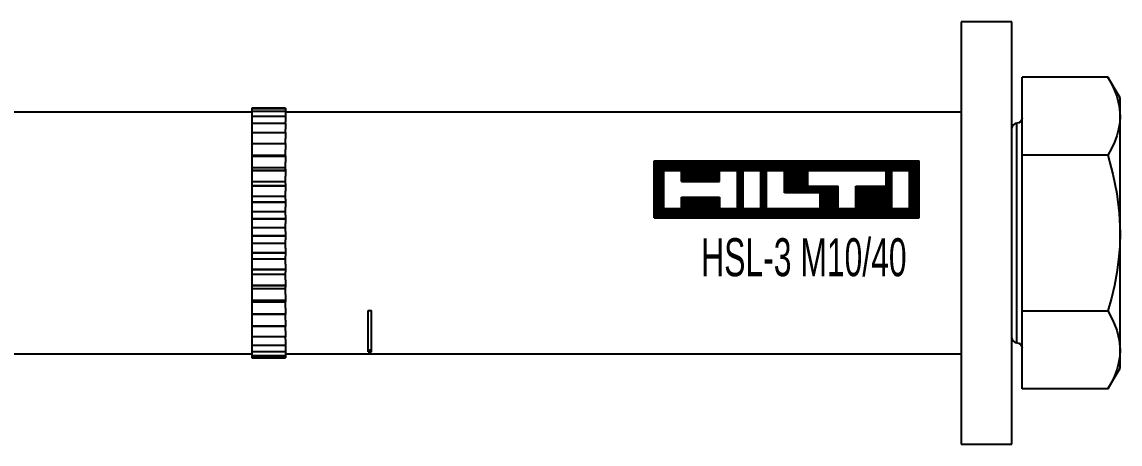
# Model space of a CAD drawing. Header units: millimetres. Extents: x 296 to 4896, y 152 to 3333.
# Drawn here: x 1583.1 to 1648.1, y 1681.4 to 1706.4 of the extents above; entities that cross this region are included whole.
import ezdxf
from ezdxf.enums import TextEntityAlignment as Align

# ---------------------------------------------------------------- set-up
doc = ezdxf.new("R2010")
doc.units = ezdxf.units.MM
doc.linetypes.add('DASHED', pattern=[0.25, 0.15625, -0.09375])
for name, color, linetype in [('1', 1, 'DASHED'), ('10', 1, 'Continuous'), ('3', 4, 'Continuous')]:
    doc.layers.add(name, color=color, linetype=linetype)
doc.styles.get("Standard").update_dxf_attribs({"font": 'arial.ttf'})

# ---------------------------------------------------------------- blocks, each defined once
blk = doc.blocks.new('HSL-3 M10-40')
at = {"layer": '1', "color": 3, "linetype": 'Continuous'}
for p, q in [((0, 12.5), (-3, 12.5)), ((-3, 12.5), (-3, -10.825)), ((0, -12.5), (0, 12.5)), ((-45, 7.15), (-61, 7.15)), ((-43, 7.393), (-45, 7.393)), ((-45, 7.393), (-45, 7.371)), ((-45, 7.371), (-43, 7.371)), ((-45, 7.367), (-45, 7.214)), ((-43, 7.367), (-45, 7.367)), ((-45, 7.214), (-43, 7.214)), ((-45, 7.204), (-45, 6.922)), ((-43, 7.204), (-45, 7.204)), ((-43, 7.393), (-43, 7.371)), ((-43, 7.367), (-43, 7.214)), ((-43, 7.204), (-43, 6.922)), ((-3, 7.15), (-43, 7.15)), ((-45, 6.922), (-43, 6.922)), ((-43, 6.907), (-45, 6.907)), ((-45, 6.907), (-45, 6.591)), ((-45, 6.501), (-43, 6.501)), ((-43, 6.907), (-43, 6.591)), ((-45, 6.481), (-45, 6.152)), ((-43, 6.481), (-45, 6.481)), ((-45, 6.152), (-45, 5.976)), ((-45, 5.959), (-43, 5.959)), ((-43, 5.934), (-45, 5.934)), ((-45, 5.934), (-45, 5.598)), ((-43, 6.481), (-43, 6.152)), ((-43, 5.976), (-43, 6.152)), ((-43, 5.934), (-43, 5.598)), ((-45, 5.598), (-45, 5.28)), ((-45, 5.306), (-43, 5.306)), ((-43, 5.277), (-45, 5.277)), ((-45, 5.277), (-45, 4.941)), ((-43, 5.28), (-43, 5.598)), ((-43, 5.277), (-43, 4.941)), ((-45, 4.941), (-45, 4.574)), ((-43, 4.594), (-45, 4.594)), ((-45, 4.574), (-45, 4.555)), ((-45, 4.555), (-43, 4.555)), ((-43, 4.574), (-43, 4.941)), ((-43, 4.574), (-43, 4.555)), ((-45, 4.522), (-45, 4.191)), ((-43, 4.522), (-45, 4.522)), ((-45, 4.191), (-45, 3.783)), ((-43, 4.522), (-43, 4.191)), ((-43, 3.783), (-43, 4.191)), ((-43, 3.85), (-45, 3.85)), ((-45, 3.783), (-45, 3.718)), ((-45, 3.718), (-43, 3.718)), ((-45, 3.682), (-45, 3.363)), ((-43, 3.682), (-45, 3.682)), ((-45, 3.363), (-45, 2.922)), ((-43, 3.783), (-43, 3.718)), ((-43, 3.682), (-43, 3.363)), ((-43, 2.922), (-43, 3.363)), ((-43, 3.034), (-45, 3.034)), ((-45, 2.922), (-45, 2.812)), ((-45, 2.812), (-43, 2.812)), ((-45, 2.774), (-45, 2.472)), ((-43, 2.774), (-45, 2.774)), ((-43, 2.922), (-43, 2.812)), ((-43, 2.774), (-43, 2.472)), ((-45, 2.472), (-45, 2.006)), ((-43, 2.162), (-45, 2.162)), ((-45, 2.006), (-45, 1.854)), ((-43, 2.006), (-43, 2.472)), ((-43, 2.006), (-43, 1.854)), ((-45, 1.854), (-43, 1.854)), ((-45, 1.814), (-45, 1.536)), ((-43, 1.814), (-45, 1.814)), ((-45, 1.536), (-45, 1.053)), ((-43, 1.814), (-43, 1.536)), ((-43, 1.053), (-43, 1.536)), ((-43, 1.25), (-45, 1.25)), ((-45, 1.053), (-45, 0.861)), ((-45, 0.861), (-43, 0.861)), ((-45, 0.82), (-45, 0.571)), ((-43, 0.82), (-45, 0.82)), ((-43, 1.053), (-43, 0.861)), ((-43, 0.82), (-43, 0.571)), ((-45, 0.571), (-45, 0.08)), ((-43, 0.314), (-45, 0.314)), ((-45, 0.08), (-45, -0.148)), ((-43, 0.08), (-43, 0.571)), ((-43, 0.08), (-43, -0.148)), ((-45, -0.148), (-43, -0.148)), ((-45, -0.189), (-45, -0.405)), ((-43, -0.189), (-45, -0.189)), ((-45, -0.405), (-45, -0.895)), ((-43, -0.627), (-45, -0.627)), ((-43, -0.189), (-43, -0.405)), ((-43, -0.895), (-43, -0.405)), ((-45, -0.895), (-45, -1.154)), ((-45, -1.154), (-43, -1.154)), ((-43, -1.195), (-45, -1.195)), ((-45, -1.195), (-45, -1.373)), ((-43, -0.895), (-43, -1.154)), ((-43, -1.195), (-43, -1.373)), ((-45, -1.373), (-45, -1.852)), ((-43, -1.557), (-45, -1.557)), ((-45, -1.852), (-45, -2.138)), ((-43, -1.852), (-43, -1.373)), ((-43, -1.852), (-43, -2.138)), ((-45, -2.138), (-43, -2.138)), ((-43, -2.178), (-45, -2.178)), ((-45, -2.178), (-45, -2.316)), ((-45, -2.316), (-45, -2.775)), ((-43, -2.458), (-45, -2.458)), ((-43, -2.178), (-43, -2.316)), ((-43, -2.775), (-43, -2.316)), ((-45, -2.775), (-45, -3.083)), ((-45, -3.083), (-43, -3.083)), ((-43, -3.121), (-45, -3.121)), ((-45, -3.121), (-45, -3.216)), ((-45, -3.216), (-45, -3.647)), ((-43, -2.775), (-43, -3.083)), ((-43, -3.121), (-43, -3.216)), ((-43, -3.647), (-43, -3.216)), ((-43, -3.313), (-45, -3.313)), ((-45, -3.647), (-45, -3.97)), ((-43, -3.647), (-43, -3.97)), ((-45, -3.97), (-43, -3.97)), ((-45, -4.005), (-45, -4.055)), ((-43, -4.005), (-45, -4.005)), ((-45, -4.055), (-45, -4.45)), ((-43, -4.106), (-45, -4.106)), ((-45, -4.45), (-45, -4.784)), ((-43, -4.005), (-43, -4.055)), ((-43, -4.45), (-43, -4.055)), ((-43, -4.45), (-43, -4.784)), ((-45, -4.784), (-43, -4.784)), ((-45, -4.815), (-45, -4.819)), ((-43, -4.815), (-45, -4.815)), ((-45, -4.819), (-45, -5.171)), ((-43, -4.823), (-45, -4.823)), ((-45, -5.171), (-45, -5.508)), ((-43, -4.815), (-43, -4.819)), ((-43, -5.171), (-43, -4.819)), ((-43, -5.171), (-43, -5.508)), ((-38.1, -7.041), (-38.1, -4.596)), ((-38.1, -4.596), (-37.9, -4.596)), ((-37.9, -7.041), (-37.9, -4.596)), ((-45, -5.508), (-43, -5.508)), ((-45, -5.536), (-45, -5.795)), ((-43, -5.536), (-45, -5.536)), ((-45, -5.795), (-45, -6.129)), ((-43, -5.795), (-43, -5.536)), ((-43, -5.795), (-43, -6.129)), ((-45, -6.129), (-43, -6.129)), ((-45, -6.152), (-45, -6.311)), ((-43, -6.153), (-45, -6.153)), ((-45, -6.311), (-45, -6.637)), ((-43, -6.311), (-43, -6.152)), ((-43, -6.311), (-43, -6.637)), ((-61, -7.15), (-45, -7.15)), ((-45, -6.637), (-43, -6.637)), ((-43, -6.655), (-45, -6.655)), ((-45, -6.71), (-45, -7.021)), ((-45, -7.021), (-43, -7.021)), ((-43, -7.034), (-45, -7.034)), ((-45, -7.034), (-45, -7.274)), ((-43, -6.71), (-43, -7.021)), ((-43, -7.034), (-43, -7.274)), ((-43, -7.15), (-3, -7.15)), ((-38.1, -7.041), (-37.9, -7.041)), ((-45, -7.274), (-43, -7.274)), ((-43, -7.281), (-45, -7.281)), ((-45, -7.281), (-45, -7.391)), ((-45, -7.391), (-43, -7.391)), ((-43, -7.393), (-45, -7.393)), ((-43, -7.281), (-43, -7.391)), ((-3, -10.825), (-3, -12.5)), ((-3, -12.5), (0, -12.5))]:
    blk.add_line(p, q, dxfattribs=at)
at = {"layer": '1', "color": 30, "linetype": 'Continuous'}
for p, q in [((0.6, 4.619), (0.6, 9.238)), ((5.685, 9.238), (0.6, 9.238)), ((6.4, 8), (5.685, 9.238)), ((6.4, 6.928), (6.4, 8)), ((6.4, 0), (6.4, 6.928)), ((0.6, -4.619), (0.6, 4.619)), ((5.685, 4.619), (0.6, 4.619)), ((6.4, -6.928), (6.4, 0)), ((0.6, -9.238), (0.6, -4.619)), ((0.6, -4.619), (5.685, -4.619)), ((6.4, -8), (6.4, -6.928)), ((5.685, -9.238), (6.4, -8)), ((5.685, -9.238), (0.6, -9.238))]:
    blk.add_line(p, q, dxfattribs=at)
at = {"layer": '1', "color": 1, "linetype": 'Continuous'}
for p, q in [((0.3, 3.25), (0.3, 6.5)), ((0.3, -6.5), (0.3, 3.25))]:
    blk.add_line(p, q, dxfattribs=at)
at = {"layer": '1', "color": 30, "linetype": 'Continuous'}
for points in [[(5.685, 9.238, 0), (5.982, 8.669, 0), (6.208, 8.095, 0), (6.35, 7.515, 0), (6.4, 6.928, 0)], [(6.4, 6.928, 0), (6.378, 6.536, 0), (6.313, 6.146, 0), (6.207, 5.76, 0), (6.065, 5.377, 0), (5.89, 4.997, 0), (5.685, 4.619, 0)], [(5.685, 4.619, 0), (5.982, 3.481, 0), (6.208, 2.333, 0), (6.35, 1.173, 0), (6.4, 0, 0)], [(6.4, 0, 0), (6.378, -0.785, 0), (6.313, -1.564, 0), (6.207, -2.336, 0), (6.065, -3.102, 0), (5.89, -3.863, 0), (5.685, -4.619, 0)], [(5.685, -4.619, 0), (5.982, -5.188, 0), (6.208, -5.764, 0), (6.351, -6.344, 0), (6.4, -6.928, 0)], [(6.4, -6.928, 0), (6.378, -7.321, 0), (6.312, -7.713, 0), (6.206, -8.101, 0), (6.063, -8.484, 0), (5.888, -8.862, 0), (5.685, -9.238, 0)]]:
    blk.add_polyline3d(points, dxfattribs=at)
at = {"layer": '1', "color": 3, "linetype": 'Continuous'}
for points in [[(-45, 7.371, 0), (-45, 7.369, 0), (-45, 7.367, 0)], [(-45, 7.214, 0), (-45, 7.209, 0), (-45, 7.204, 0)], [(-43, 7.371, 0), (-43, 7.369, 0), (-43, 7.367, 0)], [(-43, 7.214, 0), (-43, 7.209, 0), (-43, 7.204, 0)], [(-45, 6.922, 0), (-45, 6.915, 0), (-45, 6.907, 0)], [(-45, 6.591, 0), (-45, 6.547, 0), (-45, 6.501, 0)], [(-45, 6.501, 0), (-45, 6.491, 0), (-45, 6.481, 0)], [(-43, 6.922, 0), (-43, 6.915, 0), (-43, 6.907, 0)], [(-43, 6.501, 0), (-43, 6.547, 0), (-43, 6.591, 0)], [(-43, 6.501, 0), (-43, 6.491, 0), (-43, 6.481, 0)], [(-45, 5.959, 0), (-45, 5.947, 0), (-45, 5.934, 0)], [(-43, 5.959, 0), (-43, 5.947, 0), (-43, 5.934, 0)], [(-45, 5.306, 0), (-45, 5.292, 0), (-45, 5.277, 0)], [(-43, 5.306, 0), (-43, 5.292, 0), (-43, 5.277, 0)], [(-45, 4.555, 0), (-45, 4.538, 0), (-45, 4.522, 0)], [(-43, 4.555, 0), (-43, 4.538, 0), (-43, 4.522, 0)], [(-45, 3.718, 0), (-45, 3.7, 0), (-45, 3.682, 0)], [(-43, 3.718, 0), (-43, 3.7, 0), (-43, 3.682, 0)], [(-45, 2.812, 0), (-45, 2.793, 0), (-45, 2.774, 0)], [(-43, 2.812, 0), (-43, 2.793, 0), (-43, 2.774, 0)], [(-45, 1.854, 0), (-45, 1.834, 0), (-45, 1.814, 0)], [(-43, 1.854, 0), (-43, 1.834, 0), (-43, 1.814, 0)], [(-45, 0.861, 0), (-45, 0.84, 0), (-45, 0.82, 0)], [(-43, 0.861, 0), (-43, 0.84, 0), (-43, 0.82, 0)], [(-45, -0.148, 0), (-45, -0.168, 0), (-45, -0.189, 0)], [(-43, -0.148, 0), (-43, -0.168, 0), (-43, -0.189, 0)], [(-45, -1.154, 0), (-45, -1.174, 0), (-45, -1.195, 0)], [(-43, -1.154, 0), (-43, -1.174, 0), (-43, -1.195, 0)], [(-45, -2.138, 0), (-45, -2.158, 0), (-45, -2.178, 0)], [(-43, -2.138, 0), (-43, -2.158, 0), (-43, -2.178, 0)], [(-45, -3.083, 0), (-45, -3.102, 0), (-45, -3.121, 0)], [(-43, -3.083, 0), (-43, -3.102, 0), (-43, -3.121, 0)], [(-45, -3.97, 0), (-45, -3.988, 0), (-45, -4.005, 0)], [(-43, -3.97, 0), (-43, -3.988, 0), (-43, -4.005, 0)], [(-45, -4.784, 0), (-45, -4.8, 0), (-45, -4.815, 0)], [(-43, -4.784, 0), (-43, -4.8, 0), (-43, -4.815, 0)], [(-45, -5.508, 0), (-45, -5.522, 0), (-45, -5.536, 0)], [(-43, -5.508, 0), (-43, -5.522, 0), (-43, -5.536, 0)], [(-45, -6.129, 0), (-45, -6.141, 0), (-45, -6.153, 0)], [(-43, -6.129, 0), (-43, -6.141, 0), (-43, -6.153, 0)], [(-45, -6.637, 0), (-45, -6.646, 0), (-45, -6.655, 0)], [(-45, -6.655, 0), (-45, -6.683, 0), (-45, -6.71, 0)], [(-45, -7.021, 0), (-45, -7.027, 0), (-45, -7.034, 0)], [(-43, -6.637, 0), (-43, -6.646, 0), (-43, -6.655, 0)], [(-43, -6.71, 0), (-43, -6.683, 0), (-43, -6.655, 0)], [(-43, -7.021, 0), (-43, -7.027, 0), (-43, -7.034, 0)], [(-37.9, -7.041, 0), (-37.9, -7.032, 0), (-37.902, -7.022, 0), (-37.904, -7.013, 0), (-37.908, -7.004, 0), (-37.912, -6.995, 0), (-37.917, -6.987, 0), (-37.923, -6.979, 0), (-37.929, -6.972, 0), (-37.937, -6.965, 0), (-37.944, -6.959, 0), (-37.953, -6.955, 0), (-37.962, -6.95, 0), (-37.971, -6.947, 0), (-37.98, -6.945, 0), (-37.99, -6.943, 0), (-38, -6.943, 0), (-38.01, -6.943, 0), (-38.02, -6.945, 0), (-38.029, -6.947, 0), (-38.038, -6.95, 0), (-38.047, -6.955, 0), (-38.056, -6.959, 0), (-38.063, -6.965, 0), (-38.071, -6.972, 0), (-38.077, -6.979, 0), (-38.083, -6.987, 0), (-38.088, -6.995, 0), (-38.092, -7.004, 0), (-38.096, -7.013, 0), (-38.098, -7.022, 0), (-38.1, -7.032, 0), (-38.1, -7.041, 0)], [(-45, -7.274, 0), (-45, -7.278, 0), (-45, -7.281, 0)], [(-45, -7.391, 0), (-45, -7.392, 0), (-45, -7.393, 0)], [(-43, -7.274, 0), (-43, -7.278, 0), (-43, -7.281, 0)], [(-43, -7.391, 0), (-43, -7.392, 0), (-43, -7.393, 0)]]:
    blk.add_polyline3d(points, dxfattribs=at)
at = {"layer": '1', "color": 30, "linetype": 'Continuous'}
for centre, start, end in [((0.3, 6.2), 90, 180), ((0.3, -6.2), 180, 270)]:
    blk.add_arc(centre, 0.3, start, end, dxfattribs=at)
at = {"layer": '1', "color": 30, "linetype": 'Continuous', "extrusion": (0, 0, -1)}
for centre, start, end in [((-0.3, 6.8), 180, 270), ((-0.3, -6.8), 90, 180)]:
    blk.add_arc(centre, 0.3, start, end, dxfattribs=at)
at = {"layer": '10'}
for p, q in [((-21.177, 0.891), (-21.177, 4.266)), ((-21.177, 4.266), (-5.493, 4.266)), ((-21.146, 4.266), (-21.146, 0.891)), ((-21.09, 0.891), (-21.09, 4.266)), ((-21.034, 4.266), (-21.034, 0.891)), ((-20.977, 0.891), (-20.977, 4.266)), ((-20.921, 4.266), (-20.921, 0.891)), ((-20.865, 0.891), (-20.865, 4.266)), ((-20.809, 4.266), (-20.809, 0.891)), ((-20.752, 0.891), (-20.752, 4.266)), ((-20.696, 4.266), (-20.696, 0.891)), ((-20.64, 0.891), (-20.64, 4.266)), ((-20.584, 4.266), (-20.584, 3.704)), ((-20.527, 3.704), (-20.527, 4.266)), ((-20.471, 4.266), (-20.471, 3.704)), ((-20.415, 3.704), (-20.415, 4.266)), ((-20.359, 4.266), (-20.359, 3.704)), ((-20.302, 3.704), (-20.302, 4.266)), ((-20.246, 4.266), (-20.246, 3.704)), ((-20.19, 3.704), (-20.19, 4.266)), ((-20.134, 4.266), (-20.134, 3.704)), ((-20.077, 3.704), (-20.077, 4.266)), ((-20.021, 4.266), (-20.021, 3.704)), ((-19.965, 3.704), (-19.965, 4.266)), ((-19.909, 4.266), (-19.909, 3.704)), ((-19.852, 3.704), (-19.852, 4.266)), ((-19.796, 4.266), (-19.796, 3.704)), ((-19.74, 3.704), (-19.74, 4.266)), ((-19.684, 4.266), (-19.684, 3.704)), ((-19.627, 3.704), (-19.627, 4.266)), ((-19.571, 4.266), (-19.571, 3.704)), ((-19.515, 3.042), (-19.515, 4.266)), ((-19.459, 4.266), (-19.459, 3.042)), ((-19.402, 3.042), (-19.402, 4.266)), ((-19.346, 4.266), (-19.346, 3.042)), ((-19.29, 3.042), (-19.29, 4.266)), ((-19.234, 4.266), (-19.234, 3.042)), ((-19.177, 3.042), (-19.177, 4.266)), ((-19.121, 4.266), (-19.121, 3.042)), ((-19.065, 3.042), (-19.065, 4.266)), ((-19.009, 4.266), (-19.009, 3.042)), ((-18.952, 3.042), (-18.952, 4.266)), ((-18.896, 4.266), (-18.896, 3.042)), ((-18.84, 3.042), (-18.84, 4.266)), ((-18.784, 4.266), (-18.784, 3.042)), ((-18.727, 3.042), (-18.727, 4.266)), ((-18.671, 4.266), (-18.671, 3.042)), ((-18.615, 3.042), (-18.615, 4.266)), ((-18.559, 4.266), (-18.559, 3.042)), ((-18.502, 3.042), (-18.502, 4.266)), ((-18.446, 4.266), (-18.446, 3.042)), ((-18.39, 3.042), (-18.39, 4.266)), ((-18.334, 4.266), (-18.334, 3.042)), ((-18.277, 3.042), (-18.277, 4.266)), ((-18.221, 4.266), (-18.221, 3.042)), ((-18.165, 3.042), (-18.165, 4.266)), ((-18.109, 4.266), (-18.109, 3.042)), ((-18.052, 3.042), (-18.052, 4.266)), ((-17.996, 4.266), (-17.996, 3.042)), ((-17.94, 3.042), (-17.94, 4.266)), ((-17.884, 4.266), (-17.884, 3.042)), ((-17.827, 3.042), (-17.827, 4.266)), ((-17.771, 4.266), (-17.771, 3.042)), ((-17.715, 3.042), (-17.715, 4.266)), ((-17.659, 4.266), (-17.659, 3.042)), ((-17.602, 3.042), (-17.602, 4.266)), ((-17.546, 4.266), (-17.546, 3.042)), ((-17.49, 3.042), (-17.49, 4.266)), ((-17.434, 4.266), (-17.434, 3.042)), ((-17.377, 3.042), (-17.377, 4.266)), ((-17.321, 4.266), (-17.321, 3.042)), ((-17.265, 3.704), (-17.265, 4.266)), ((-17.209, 4.266), (-17.209, 3.704)), ((-17.152, 3.704), (-17.152, 4.266)), ((-17.096, 4.266), (-17.096, 3.704)), ((-17.04, 3.704), (-17.04, 4.266)), ((-16.984, 4.266), (-16.984, 3.704)), ((-16.927, 3.704), (-16.927, 4.266)), ((-16.871, 4.266), (-16.871, 3.704)), ((-16.815, 3.704), (-16.815, 4.266)), ((-16.759, 4.266), (-16.759, 3.704)), ((-16.702, 3.704), (-16.702, 4.266)), ((-16.646, 4.266), (-16.646, 3.704)), ((-16.59, 3.704), (-16.59, 4.266)), ((-16.534, 4.266), (-16.534, 3.704)), ((-16.477, 3.704), (-16.477, 4.266)), ((-16.421, 4.266), (-16.421, 3.704)), ((-16.365, 3.704), (-16.365, 4.266)), ((-16.309, 4.266), (-16.309, 3.704)), ((-16.252, 3.704), (-16.252, 4.266)), ((-16.196, 4.266), (-16.196, 0.891)), ((-16.14, 0.891), (-16.14, 4.266)), ((-16.084, 4.266), (-16.084, 0.891)), ((-16.027, 0.891), (-16.027, 4.266)), ((-15.971, 4.266), (-15.971, 0.891)), ((-15.915, 3.704), (-15.915, 4.266)), ((-15.859, 4.266), (-15.859, 3.704)), ((-15.802, 3.704), (-15.802, 4.266)), ((-15.746, 4.266), (-15.746, 3.704)), ((-15.69, 3.704), (-15.69, 4.266)), ((-15.634, 4.266), (-15.634, 3.704)), ((-15.577, 3.704), (-15.577, 4.266)), ((-15.521, 4.266), (-15.521, 3.704)), ((-15.465, 3.704), (-15.465, 4.266)), ((-15.409, 4.266), (-15.409, 3.704)), ((-15.352, 3.704), (-15.352, 4.266)), ((-15.296, 4.266), (-15.296, 3.704)), ((-15.24, 3.704), (-15.24, 4.266)), ((-15.184, 4.266), (-15.184, 3.704)), ((-15.127, 3.704), (-15.127, 4.266)), ((-15.071, 4.266), (-15.071, 3.704)), ((-15.015, 3.704), (-15.015, 4.266)), ((-14.959, 4.266), (-14.959, 3.704)), ((-14.902, 3.704), (-14.902, 4.266)), ((-14.846, 4.266), (-14.846, 0.891)), ((-14.79, 0.891), (-14.79, 4.266)), ((-14.734, 4.266), (-14.734, 0.891)), ((-14.677, 0.891), (-14.677, 4.266)), ((-14.621, 4.266), (-14.621, 0.891)), ((-14.565, 0.891), (-14.565, 4.266)), ((-14.509, 4.266), (-14.509, 3.704)), ((-14.452, 3.704), (-14.452, 4.266)), ((-14.396, 4.266), (-14.396, 3.704)), ((-14.34, 3.704), (-14.34, 4.266)), ((-14.284, 4.266), (-14.284, 3.704)), ((-14.227, 3.704), (-14.227, 4.266)), ((-14.171, 4.266), (-14.171, 3.704)), ((-14.115, 3.704), (-14.115, 4.266)), ((-14.059, 4.266), (-14.059, 3.704)), ((-14.002, 3.704), (-14.002, 4.266)), ((-13.946, 4.266), (-13.946, 3.704)), ((-13.89, 3.704), (-13.89, 4.266)), ((-13.834, 4.266), (-13.834, 3.704)), ((-13.777, 3.704), (-13.777, 4.266)), ((-13.721, 4.266), (-13.721, 3.704)), ((-13.665, 3.704), (-13.665, 4.266)), ((-13.609, 4.266), (-13.609, 3.704)), ((-13.552, 3.704), (-13.552, 4.266)), ((-13.496, 4.266), (-13.496, 3.704)), ((-13.44, 2.38), (-13.44, 4.266)), ((-13.384, 4.266), (-13.384, 2.38)), ((-13.327, 2.38), (-13.327, 4.266)), ((-13.271, 4.266), (-13.271, 2.38)), ((-13.215, 2.38), (-13.215, 4.266)), ((-13.159, 4.266), (-13.159, 2.38)), ((-13.102, 2.38), (-13.102, 4.266)), ((-13.046, 4.266), (-13.046, 2.38)), ((-12.99, 2.38), (-12.99, 4.266)), ((-12.934, 4.266), (-12.934, 2.38)), ((-12.877, 2.38), (-12.877, 4.266)), ((-12.821, 4.266), (-12.821, 2.38)), ((-12.765, 2.38), (-12.765, 4.266)), ((-12.709, 4.266), (-12.709, 2.38)), ((-12.652, 2.38), (-12.652, 4.266)), ((-12.596, 4.266), (-12.596, 2.38)), ((-12.54, 2.38), (-12.54, 4.266)), ((-12.484, 4.266), (-12.484, 2.38)), ((-12.427, 2.38), (-12.427, 4.266)), ((-12.371, 4.266), (-12.371, 2.38)), ((-12.315, 2.38), (-12.315, 4.266)), ((-12.259, 4.266), (-12.259, 2.38)), ((-12.202, 2.38), (-12.202, 4.266)), ((-12.146, 4.266), (-12.146, 2.38)), ((-12.09, 2.38), (-12.09, 4.266)), ((-12.034, 4.266), (-12.034, 3.704)), ((-11.977, 3.704), (-11.977, 4.266)), ((-11.921, 4.266), (-11.921, 3.704)), ((-11.865, 3.704), (-11.865, 4.266)), ((-11.809, 4.266), (-11.809, 3.704)), ((-11.752, 3.704), (-11.752, 4.266)), ((-11.696, 4.266), (-11.696, 3.704)), ((-11.64, 3.704), (-11.64, 4.266)), ((-11.584, 4.266), (-11.584, 3.704)), ((-11.527, 3.704), (-11.527, 4.266)), ((-11.471, 4.266), (-11.471, 3.704)), ((-11.415, 3.704), (-11.415, 4.266)), ((-11.359, 4.266), (-11.359, 3.704)), ((-11.302, 3.704), (-11.302, 4.266)), ((-11.246, 4.266), (-11.246, 3.704)), ((-11.19, 3.704), (-11.19, 4.266)), ((-11.134, 4.266), (-11.134, 3.704)), ((-11.077, 3.704), (-11.077, 4.266)), ((-11.021, 4.266), (-11.021, 3.704)), ((-10.965, 3.704), (-10.965, 4.266)), ((-10.909, 4.266), (-10.909, 3.704)), ((-10.852, 3.704), (-10.852, 4.266)), ((-10.796, 4.266), (-10.796, 3.704)), ((-10.74, 3.704), (-10.74, 4.266)), ((-10.684, 4.266), (-10.684, 3.704)), ((-10.627, 3.704), (-10.627, 4.266)), ((-10.571, 4.266), (-10.571, 3.704)), ((-10.515, 3.704), (-10.515, 4.266)), ((-10.459, 4.266), (-10.459, 3.704)), ((-10.402, 3.704), (-10.402, 4.266)), ((-10.346, 4.266), (-10.346, 3.704)), ((-10.29, 3.704), (-10.29, 4.266)), ((-10.234, 4.266), (-10.234, 3.704)), ((-10.177, 3.704), (-10.177, 4.266)), ((-10.121, 4.266), (-10.121, 3.704)), ((-10.065, 3.704), (-10.065, 4.266)), ((-10.009, 4.266), (-10.009, 3.704)), ((-9.952, 3.704), (-9.952, 4.266)), ((-9.896, 4.266), (-9.896, 3.704)), ((-9.84, 3.704), (-9.84, 4.266)), ((-9.784, 4.266), (-9.784, 3.704)), ((-9.727, 3.704), (-9.727, 4.266)), ((-9.671, 4.266), (-9.671, 3.704)), ((-9.615, 3.704), (-9.615, 4.266)), ((-9.559, 4.266), (-9.559, 3.704)), ((-9.502, 3.704), (-9.502, 4.266)), ((-9.446, 4.266), (-9.446, 3.704)), ((-9.39, 3.704), (-9.39, 4.266)), ((-9.334, 4.266), (-9.334, 3.704)), ((-9.277, 3.704), (-9.277, 4.266)), ((-9.221, 4.266), (-9.221, 3.704)), ((-9.165, 3.704), (-9.165, 4.266)), ((-9.109, 4.266), (-9.109, 3.704)), ((-9.052, 3.704), (-9.052, 4.266)), ((-8.996, 4.266), (-8.996, 3.704)), ((-8.94, 3.704), (-8.94, 4.266)), ((-8.884, 4.266), (-8.884, 3.704)), ((-8.827, 3.704), (-8.827, 4.266)), ((-8.771, 4.266), (-8.771, 3.704)), ((-8.715, 3.704), (-8.715, 4.266)), ((-8.659, 4.266), (-8.659, 3.704)), ((-8.602, 3.704), (-8.602, 4.266)), ((-8.546, 4.266), (-8.546, 3.704)), ((-8.49, 3.704), (-8.49, 4.266)), ((-8.434, 4.266), (-8.434, 3.704)), ((-8.377, 3.704), (-8.377, 4.266)), ((-8.321, 4.266), (-8.321, 3.704)), ((-8.265, 3.704), (-8.265, 4.266)), ((-8.209, 4.266), (-8.209, 3.704)), ((-8.152, 3.704), (-8.152, 4.266)), ((-8.096, 4.266), (-8.096, 3.704)), ((-8.04, 3.704), (-8.04, 4.266)), ((-7.984, 4.266), (-7.984, 3.704)), ((-7.927, 3.704), (-7.927, 4.266)), ((-7.871, 4.266), (-7.871, 3.704)), ((-7.815, 3.704), (-7.815, 4.266)), ((-7.759, 4.266), (-7.759, 3.704)), ((-7.702, 3.704), (-7.702, 4.266)), ((-7.646, 4.266), (-7.646, 3.704)), ((-7.59, 3.704), (-7.59, 4.266)), ((-7.534, 4.266), (-7.534, 3.704)), ((-7.477, 3.704), (-7.477, 4.266)), ((-7.421, 4.266), (-7.421, 0.891)), ((-7.365, 0.891), (-7.365, 4.266)), ((-7.309, 4.266), (-7.309, 0.891)), ((-7.252, 0.891), (-7.252, 4.266)), ((-7.196, 4.266), (-7.196, 0.891)), ((-7.14, 0.891), (-7.14, 4.266)), ((-7.084, 4.266), (-7.084, 3.704)), ((-7.027, 3.704), (-7.027, 4.266)), ((-6.971, 4.266), (-6.971, 3.704)), ((-6.915, 3.704), (-6.915, 4.266)), ((-6.859, 4.266), (-6.859, 3.704)), ((-6.802, 3.704), (-6.802, 4.266)), ((-6.746, 4.266), (-6.746, 3.704)), ((-6.69, 3.704), (-6.69, 4.266)), ((-6.634, 4.266), (-6.634, 3.704)), ((-6.577, 3.704), (-6.577, 4.266)), ((-6.521, 4.266), (-6.521, 3.704)), ((-6.465, 3.704), (-6.465, 4.266)), ((-6.409, 4.266), (-6.409, 3.704)), ((-6.352, 3.704), (-6.352, 4.266)), ((-6.296, 4.266), (-6.296, 3.704)), ((-6.24, 3.704), (-6.24, 4.266)), ((-6.184, 4.266), (-6.184, 3.704)), ((-6.127, 3.704), (-6.127, 4.266)), ((-6.071, 4.266), (-6.071, 3.704)), ((-6.015, 0.891), (-6.015, 4.266)), ((-5.959, 4.266), (-5.959, 0.891)), ((-5.902, 0.891), (-5.902, 4.266)), ((-5.846, 4.266), (-5.846, 0.891)), ((-5.79, 0.891), (-5.79, 4.266)), ((-5.734, 4.266), (-5.734, 0.891)), ((-5.677, 0.891), (-5.677, 4.266)), ((-5.621, 4.266), (-5.621, 0.891)), ((-5.565, 0.891), (-5.565, 4.266)), ((-5.509, 4.266), (-5.509, 0.891)), ((-5.493, 0.891), (-5.493, 4.266)), ((-20.614, 1.454), (-20.614, 3.704)), ((-20.614, 3.704), (-19.556, 3.704)), ((-19.556, 3.042), (-19.556, 3.704)), ((-17.306, 3.704), (-16.247, 3.704)), ((-17.306, 3.042), (-17.306, 3.704)), ((-16.247, 1.454), (-16.247, 3.704)), ((-15.916, 3.704), (-14.857, 3.704)), ((-15.916, 1.454), (-15.916, 3.704)), ((-14.857, 1.454), (-14.857, 3.704)), ((-14.526, 3.704), (-13.467, 3.704)), ((-14.526, 1.454), (-14.526, 3.704)), ((-13.467, 2.38), (-13.467, 3.704)), ((-12.078, 3.704), (-7.445, 3.704)), ((-12.078, 2.777), (-12.078, 3.704)), ((-7.445, 2.777), (-7.445, 3.704)), ((-7.114, 3.704), (-6.056, 3.704)), ((-7.114, 1.454), (-7.114, 3.704)), ((-6.056, 1.454), (-6.056, 3.704)), ((-19.556, 3.042), (-17.306, 3.042)), ((-12.078, 2.777), (-10.291, 2.777)), ((-12.034, 2.777), (-12.034, 2.38)), ((-11.977, 2.38), (-11.977, 2.777)), ((-11.921, 2.777), (-11.921, 2.38)), ((-11.865, 2.38), (-11.865, 2.777)), ((-11.809, 2.777), (-11.809, 2.38)), ((-11.752, 2.38), (-11.752, 2.777)), ((-11.696, 2.777), (-11.696, 2.38)), ((-11.64, 2.38), (-11.64, 2.777)), ((-11.584, 2.777), (-11.584, 2.38)), ((-11.527, 2.38), (-11.527, 2.777)), ((-11.471, 2.777), (-11.471, 2.38)), ((-11.415, 2.38), (-11.415, 2.777)), ((-11.359, 2.777), (-11.359, 2.38)), ((-11.302, 0.891), (-11.302, 2.777)), ((-11.246, 2.777), (-11.246, 0.891)), ((-11.19, 0.891), (-11.19, 2.777)), ((-11.134, 2.777), (-11.134, 0.891)), ((-11.077, 0.891), (-11.077, 2.777)), ((-11.021, 2.777), (-11.021, 0.891)), ((-10.965, 0.891), (-10.965, 2.777)), ((-10.909, 2.777), (-10.909, 0.891)), ((-10.852, 0.891), (-10.852, 2.777)), ((-10.796, 2.777), (-10.796, 0.891)), ((-10.74, 0.891), (-10.74, 2.777)), ((-10.684, 2.777), (-10.684, 0.891)), ((-10.627, 0.891), (-10.627, 2.777)), ((-10.571, 2.777), (-10.571, 0.891)), ((-10.515, 0.891), (-10.515, 2.777)), ((-10.459, 2.777), (-10.459, 0.891)), ((-10.402, 0.891), (-10.402, 2.777)), ((-10.346, 2.777), (-10.346, 0.891)), ((-10.291, 1.454), (-10.291, 2.777)), ((-9.232, 1.454), (-9.232, 2.777)), ((-9.232, 2.777), (-7.445, 2.777)), ((-9.221, 2.777), (-9.221, 0.891)), ((-9.165, 0.891), (-9.165, 2.777)), ((-9.109, 2.777), (-9.109, 0.891)), ((-9.052, 0.891), (-9.052, 2.777)), ((-8.996, 2.777), (-8.996, 0.891)), ((-8.94, 0.891), (-8.94, 2.777)), ((-8.884, 2.777), (-8.884, 0.891)), ((-8.827, 0.891), (-8.827, 2.777)), ((-8.771, 2.777), (-8.771, 0.891)), ((-8.715, 0.891), (-8.715, 2.777)), ((-8.659, 2.777), (-8.659, 0.891)), ((-8.602, 0.891), (-8.602, 2.777)), ((-8.546, 2.777), (-8.546, 0.891)), ((-8.49, 0.891), (-8.49, 2.777)), ((-8.434, 2.777), (-8.434, 0.891)), ((-8.377, 0.891), (-8.377, 2.777)), ((-8.321, 2.777), (-8.321, 0.891)), ((-8.265, 0.891), (-8.265, 2.777)), ((-8.209, 2.777), (-8.209, 0.891)), ((-8.152, 0.891), (-8.152, 2.777)), ((-8.096, 2.777), (-8.096, 0.891)), ((-8.04, 0.891), (-8.04, 2.777)), ((-7.984, 2.777), (-7.984, 0.891)), ((-7.927, 0.891), (-7.927, 2.777)), ((-7.871, 2.777), (-7.871, 0.891)), ((-7.815, 0.891), (-7.815, 2.777)), ((-7.759, 2.777), (-7.759, 0.891)), ((-7.702, 0.891), (-7.702, 2.777)), ((-7.646, 2.777), (-7.646, 0.891)), ((-7.59, 0.891), (-7.59, 2.777)), ((-7.534, 2.777), (-7.534, 0.891)), ((-7.477, 0.891), (-7.477, 2.777)), ((-19.556, 1.454), (-19.556, 2.116)), ((-19.556, 2.116), (-17.306, 2.116)), ((-19.515, 0.891), (-19.515, 2.116)), ((-19.459, 2.116), (-19.459, 0.891)), ((-19.402, 0.891), (-19.402, 2.116)), ((-19.346, 2.116), (-19.346, 0.891)), ((-19.29, 0.891), (-19.29, 2.116)), ((-19.234, 2.116), (-19.234, 0.891)), ((-19.177, 0.891), (-19.177, 2.116)), ((-19.121, 2.116), (-19.121, 0.891)), ((-19.065, 0.891), (-19.065, 2.116)), ((-19.009, 2.116), (-19.009, 0.891)), ((-18.952, 0.891), (-18.952, 2.116)), ((-18.896, 2.116), (-18.896, 0.891)), ((-18.84, 0.891), (-18.84, 2.116)), ((-18.784, 2.116), (-18.784, 0.891)), ((-18.727, 0.891), (-18.727, 2.116)), ((-18.671, 2.116), (-18.671, 0.891)), ((-18.615, 0.891), (-18.615, 2.116)), ((-18.559, 2.116), (-18.559, 0.891)), ((-18.502, 0.891), (-18.502, 2.116)), ((-18.446, 2.116), (-18.446, 0.891)), ((-18.39, 0.891), (-18.39, 2.116)), ((-18.334, 2.116), (-18.334, 0.891)), ((-18.277, 0.891), (-18.277, 2.116)), ((-18.221, 2.116), (-18.221, 0.891)), ((-18.165, 0.891), (-18.165, 2.116)), ((-18.109, 2.116), (-18.109, 0.891)), ((-18.052, 0.891), (-18.052, 2.116)), ((-17.996, 2.116), (-17.996, 0.891)), ((-17.94, 0.891), (-17.94, 2.116)), ((-17.884, 2.116), (-17.884, 0.891)), ((-17.827, 0.891), (-17.827, 2.116)), ((-17.771, 2.116), (-17.771, 0.891)), ((-17.715, 0.891), (-17.715, 2.116)), ((-17.659, 2.116), (-17.659, 0.891)), ((-17.602, 0.891), (-17.602, 2.116)), ((-17.546, 2.116), (-17.546, 0.891)), ((-17.49, 0.891), (-17.49, 2.116)), ((-17.434, 2.116), (-17.434, 0.891)), ((-17.377, 0.891), (-17.377, 2.116)), ((-17.321, 2.116), (-17.321, 0.891)), ((-17.306, 2.116), (-17.306, 1.454)), ((-11.35, 2.38), (-13.467, 2.38)), ((-11.35, 1.454), (-11.35, 2.38)), ((-20.614, 1.454), (-19.556, 1.454)), ((-20.584, 1.454), (-20.584, 0.891)), ((-20.527, 0.891), (-20.527, 1.454)), ((-20.471, 1.454), (-20.471, 0.891)), ((-20.415, 0.891), (-20.415, 1.454)), ((-20.359, 1.454), (-20.359, 0.891)), ((-20.302, 0.891), (-20.302, 1.454)), ((-20.246, 1.454), (-20.246, 0.891)), ((-20.19, 0.891), (-20.19, 1.454)), ((-20.134, 1.454), (-20.134, 0.891)), ((-20.077, 0.891), (-20.077, 1.454)), ((-20.021, 1.454), (-20.021, 0.891)), ((-19.965, 0.891), (-19.965, 1.454)), ((-19.909, 1.454), (-19.909, 0.891)), ((-19.852, 0.891), (-19.852, 1.454)), ((-19.796, 1.454), (-19.796, 0.891)), ((-19.74, 0.891), (-19.74, 1.454)), ((-19.684, 1.454), (-19.684, 0.891)), ((-19.627, 0.891), (-19.627, 1.454)), ((-19.571, 1.454), (-19.571, 0.891)), ((-17.306, 1.454), (-16.247, 1.454)), ((-17.265, 0.891), (-17.265, 1.454)), ((-17.209, 1.454), (-17.209, 0.891)), ((-17.152, 0.891), (-17.152, 1.454)), ((-17.096, 1.454), (-17.096, 0.891)), ((-17.04, 0.891), (-17.04, 1.454)), ((-16.984, 1.454), (-16.984, 0.891)), ((-16.927, 0.891), (-16.927, 1.454)), ((-16.871, 1.454), (-16.871, 0.891)), ((-16.815, 0.891), (-16.815, 1.454)), ((-16.759, 1.454), (-16.759, 0.891)), ((-16.702, 0.891), (-16.702, 1.454)), ((-16.646, 1.454), (-16.646, 0.891)), ((-16.59, 0.891), (-16.59, 1.454)), ((-16.534, 1.454), (-16.534, 0.891)), ((-16.477, 0.891), (-16.477, 1.454)), ((-16.421, 1.454), (-16.421, 0.891)), ((-16.365, 0.891), (-16.365, 1.454)), ((-16.309, 1.454), (-16.309, 0.891)), ((-16.252, 0.891), (-16.252, 1.454)), ((-15.916, 1.454), (-14.857, 1.454)), ((-15.915, 0.891), (-15.915, 1.454)), ((-15.859, 1.454), (-15.859, 0.891)), ((-15.802, 0.891), (-15.802, 1.454)), ((-15.746, 1.454), (-15.746, 0.891)), ((-15.69, 0.891), (-15.69, 1.454)), ((-15.634, 1.454), (-15.634, 0.891)), ((-15.577, 0.891), (-15.577, 1.454)), ((-15.521, 1.454), (-15.521, 0.891)), ((-15.465, 0.891), (-15.465, 1.454)), ((-15.409, 1.454), (-15.409, 0.891)), ((-15.352, 0.891), (-15.352, 1.454)), ((-15.296, 1.454), (-15.296, 0.891)), ((-15.24, 0.891), (-15.24, 1.454)), ((-15.184, 1.454), (-15.184, 0.891)), ((-15.127, 0.891), (-15.127, 1.454)), ((-15.071, 1.454), (-15.071, 0.891)), ((-15.015, 0.891), (-15.015, 1.454)), ((-14.959, 1.454), (-14.959, 0.891)), ((-14.902, 0.891), (-14.902, 1.454)), ((-14.526, 1.454), (-11.35, 1.454)), ((-14.509, 1.454), (-14.509, 0.891)), ((-14.452, 0.891), (-14.452, 1.454)), ((-14.396, 1.454), (-14.396, 0.891)), ((-14.34, 0.891), (-14.34, 1.454)), ((-14.284, 1.454), (-14.284, 0.891)), ((-14.227, 0.891), (-14.227, 1.454)), ((-14.171, 1.454), (-14.171, 0.891)), ((-14.115, 0.891), (-14.115, 1.454)), ((-14.059, 1.454), (-14.059, 0.891)), ((-14.002, 0.891), (-14.002, 1.454)), ((-13.946, 1.454), (-13.946, 0.891)), ((-13.89, 0.891), (-13.89, 1.454)), ((-13.834, 1.454), (-13.834, 0.891)), ((-13.777, 0.891), (-13.777, 1.454)), ((-13.721, 1.454), (-13.721, 0.891)), ((-13.665, 0.891), (-13.665, 1.454)), ((-13.609, 1.454), (-13.609, 0.891)), ((-13.552, 0.891), (-13.552, 1.454)), ((-13.496, 1.454), (-13.496, 0.891)), ((-13.44, 0.891), (-13.44, 1.454)), ((-13.384, 1.454), (-13.384, 0.891)), ((-13.327, 0.891), (-13.327, 1.454)), ((-13.271, 1.454), (-13.271, 0.891)), ((-13.215, 0.891), (-13.215, 1.454)), ((-13.159, 1.454), (-13.159, 0.891)), ((-13.102, 0.891), (-13.102, 1.454)), ((-13.046, 1.454), (-13.046, 0.891)), ((-12.99, 0.891), (-12.99, 1.454)), ((-12.934, 1.454), (-12.934, 0.891)), ((-12.877, 0.891), (-12.877, 1.454)), ((-12.821, 1.454), (-12.821, 0.891)), ((-12.765, 0.891), (-12.765, 1.454)), ((-12.709, 1.454), (-12.709, 0.891)), ((-12.652, 0.891), (-12.652, 1.454)), ((-12.596, 1.454), (-12.596, 0.891)), ((-12.54, 0.891), (-12.54, 1.454)), ((-12.484, 1.454), (-12.484, 0.891)), ((-12.427, 0.891), (-12.427, 1.454)), ((-12.371, 1.454), (-12.371, 0.891)), ((-12.315, 0.891), (-12.315, 1.454)), ((-12.259, 1.454), (-12.259, 0.891)), ((-12.202, 0.891), (-12.202, 1.454)), ((-12.146, 1.454), (-12.146, 0.891)), ((-12.09, 0.891), (-12.09, 1.454)), ((-12.034, 1.454), (-12.034, 0.891)), ((-11.977, 0.891), (-11.977, 1.454)), ((-11.921, 1.454), (-11.921, 0.891)), ((-11.865, 0.891), (-11.865, 1.454)), ((-11.809, 1.454), (-11.809, 0.891)), ((-11.752, 0.891), (-11.752, 1.454)), ((-11.696, 1.454), (-11.696, 0.891)), ((-11.64, 0.891), (-11.64, 1.454)), ((-11.584, 1.454), (-11.584, 0.891)), ((-11.527, 0.891), (-11.527, 1.454)), ((-11.471, 1.454), (-11.471, 0.891)), ((-11.415, 0.891), (-11.415, 1.454)), ((-11.359, 1.454), (-11.359, 0.891)), ((-10.291, 1.454), (-9.232, 1.454)), ((-10.29, 0.891), (-10.29, 1.454)), ((-10.234, 1.454), (-10.234, 0.891)), ((-10.177, 0.891), (-10.177, 1.454)), ((-10.121, 1.454), (-10.121, 0.891)), ((-10.065, 0.891), (-10.065, 1.454)), ((-10.009, 1.454), (-10.009, 0.891)), ((-9.952, 0.891), (-9.952, 1.454)), ((-9.896, 1.454), (-9.896, 0.891)), ((-9.84, 0.891), (-9.84, 1.454)), ((-9.784, 1.454), (-9.784, 0.891)), ((-9.727, 0.891), (-9.727, 1.454)), ((-9.671, 1.454), (-9.671, 0.891)), ((-9.615, 0.891), (-9.615, 1.454)), ((-9.559, 1.454), (-9.559, 0.891)), ((-9.502, 0.891), (-9.502, 1.454)), ((-9.446, 1.454), (-9.446, 0.891)), ((-9.39, 0.891), (-9.39, 1.454)), ((-9.334, 1.454), (-9.334, 0.891)), ((-9.277, 0.891), (-9.277, 1.454)), ((-7.114, 1.454), (-6.056, 1.454)), ((-7.084, 1.454), (-7.084, 0.891)), ((-7.027, 0.891), (-7.027, 1.454)), ((-6.971, 1.454), (-6.971, 0.891)), ((-6.915, 0.891), (-6.915, 1.454)), ((-6.859, 1.454), (-6.859, 0.891)), ((-6.802, 0.891), (-6.802, 1.454)), ((-6.746, 1.454), (-6.746, 0.891)), ((-6.69, 0.891), (-6.69, 1.454)), ((-6.634, 1.454), (-6.634, 0.891)), ((-6.577, 0.891), (-6.577, 1.454)), ((-6.521, 1.454), (-6.521, 0.891)), ((-6.465, 0.891), (-6.465, 1.454)), ((-6.409, 1.454), (-6.409, 0.891)), ((-6.352, 0.891), (-6.352, 1.454)), ((-6.296, 1.454), (-6.296, 0.891)), ((-6.24, 0.891), (-6.24, 1.454)), ((-6.184, 1.454), (-6.184, 0.891)), ((-6.127, 0.891), (-6.127, 1.454)), ((-6.071, 1.454), (-6.071, 0.891)), ((-21.177, 0.891), (-5.493, 0.891))]:
    blk.add_line(p, q, dxfattribs=at)
at = {"layer": '3', "width": 0.6}
blk.add_text('HSL-3 M10/40', height=2.25, dxfattribs=at).set_placement((-12.314, -2.559), align=Align.CENTER)

msp = doc.modelspace()

# ---------------------------------------------------------------- block references
msp.add_blockref('HSL-3 M10-40', (1641.742, 1693.941))

doc.saveas('drawing.dxf')
